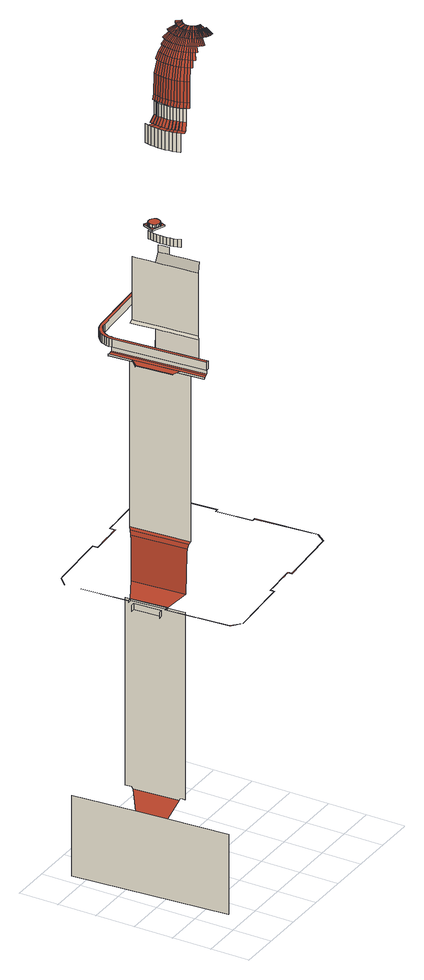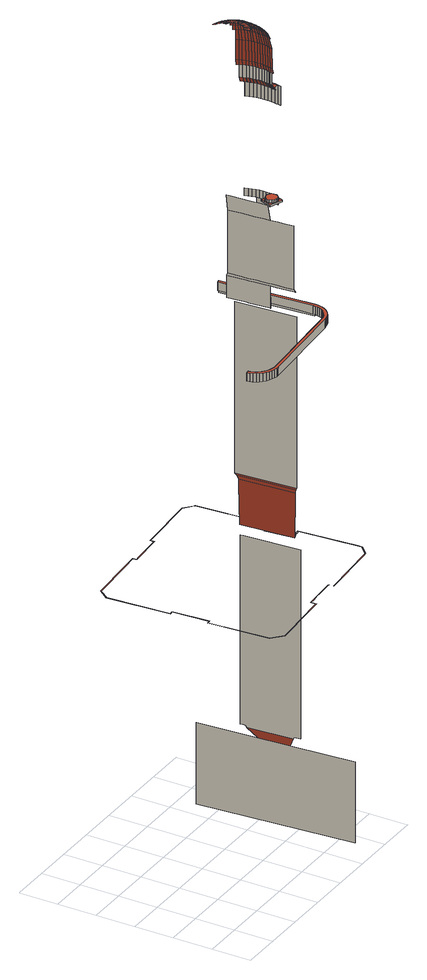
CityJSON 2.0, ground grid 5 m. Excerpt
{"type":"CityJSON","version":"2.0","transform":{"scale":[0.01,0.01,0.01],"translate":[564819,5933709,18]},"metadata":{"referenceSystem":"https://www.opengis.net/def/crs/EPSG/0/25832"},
"CityObjects":{
"building1":{"type":"Building","attributes":{"Grundfläche 2D":"3244.590595","Grundhöhe NN":"18.526"},"children":["building1-1","building1-2","building1-3","building1-4"],"geometry":[{"type":"MultiSurface","lod":"3","boundaries":[[[0,1,2,3]],[[1,4,5,2]],[[5,4,6,7,8,9]],[[10,11,12,13,14,15]],[[16,17,18,19]],[[20,16,19,21]],[[22,23,24,25]],[[10,15,26,27]],[[28,29,30,31]],[[32,33,34,35,36,37,27,26,38,39]],[[29,28,40,41]],[[29,42,43,30]],[[29,41,42]],[[44,45,46,47,48]],[[40,49,48,47,46,50,51,41]],[[52,53,54,55]],[[56,57,58,59]],[[22,60,58,57,61,23]],[[45,44,55,54]],[[56,59,62,63]],[[63,62,64,65]],[[66,67,68,69,70,71,72,73,74,75,76,77,78,79,80]],[[81,82,83,84,85,86,87,88,89,90,91,92]],[[93,94,95,96]],[[94,97,98,95]],[[99,93,96,100]],[[101,99,100,102]],[[97,103,104,98]],[[103,105,106,104]],[[105,107,108,106]],[[72,71,109,110,111,74,73]],[[107,112,113,108]],[[114,115,116,117]],[[118,119,115,114]],[[120,94,93,99,101,121,122,123,124,125]],[[112,126,127,113]],[[128,129,119,118]],[[130,131,129,128]],[[132,97,94,120,133]],[[134,103,97,132,135]],[[78,77,76,75,136,137,138,139,140,141,142,143,144,145,146,147,148,80,79]],[[149,150,151,152,90,89,88,87,86,85,84,148,147,146,145,144,143,142,141,140,153]],[[154,131,130,155]],[[156,91,90]],[[126,157,158,127]],[[159,105,103,134,160]],[[161,162,154,155]],[[163,112,107,105,159,164,165,166]],[[158,157,167,168,169,170]],[[171,162,161,172]],[[125,173,120]],[[133,174,132]],[[135,175,134]],[[176,177,171,172]],[[157,126,112,163,178,179,180,181]],[[168,182,183,169]],[[160,184,159]],[[124,123,122,185,186]],[[125,124,186,173]],[[133,120,173,174]],[[164,159,184,187,165]],[[135,132,174,175]],[[160,134,175,184]],[[188,177,176,189]],[[168,167,157,181,190,191]],[[163,166,165,187,192]],[[173,186,193,194]],[[174,173,194,195]],[[186,185,196,193]],[[178,163,192,197,179]],[[175,174,195,198]],[[184,175,198,199]],[[200,201,188,189,202,203]],[[204,187,184,199]],[[205,206,207,208]],[[206,209,210,207]],[[181,211,190]],[[212,205,208,213]],[[209,214,215,210]],[[216,192,187,204]],[[181,180,179,197,211]],[[217,212,213,218]],[[214,219,220,215]],[[221,222,206,205]],[[222,223,209,206]],[[223,224,214,209]],[[219,225,226,220]],[[221,205,212,227]],[[228,227,212,217]],[[224,229,219,214]],[[190,211,230,191]],[[197,192,216,231]],[[225,232,233,226]],[[229,234,225,219]],[[211,197,231,235]],[[232,236,237,233]],[[238,239,222,221]],[[239,240,223,222]],[[241,232,225,234]],[[242,238,221,227]],[[191,230,243]],[[244,245,246]],[[191,243,247]],[[248,242,227,228]],[[191,247,249]],[[250,230,211,235]],[[244,251,191,252,253,245]],[[241,254,236,232]],[[191,249,255,252]],[[256,224,223,240]],[[257,258,234,229]],[[259,260,237,236]],[[243,230,250,261]],[[257,229,224,256]],[[247,243,261,262]],[[249,247,262,263]],[[263,264,265,252,255,249]],[[258,266,241,234]],[[254,267,259,236]],[[259,268,269,260]],[[245,253,252,265,270,271]],[[266,272,254,241]],[[267,273,268,259]],[[274,275,239,238]],[[276,274,238,242]],[[277,278,256,240]],[[272,279,267,254]],[[268,280,281,269]],[[282,276,242,248]],[[278,283,257,256]],[[277,240,239,275]],[[284,282,248,285]],[[283,286,258,257]],[[273,287,280,268]],[[279,288,273,267]],[[286,289,266,258]],[[280,290,291,281]],[[289,292,272,266]],[[287,293,290,280]],[[288,294,287,273]],[[292,295,279,272]],[[277,296,297,278]],[[294,298,293,287]],[[295,299,288,279]],[[275,274,300,301]],[[277,275,301,296]],[[274,276,302,300]],[[276,282,303,302]],[[304,305,306,284]],[[283,278,297,307]],[[282,284,306,303]],[[286,283,307,308]],[[289,286,308,309]],[[310,294,288,299]],[[292,289,309,311]],[[312,298,294,310]],[[295,292,311,313]],[[314,315,301,300]],[[315,316,296,301]],[[317,314,300,302]],[[316,318,297,296]],[[319,317,302,303]],[[318,320,307,297]],[[312,321,322,298]],[[323,319,303,306]],[[299,295,313,324]],[[320,325,308,307]],[[326,323,306,305]],[[325,327,309,308]],[[328,326,305,329]],[[310,299,324,330]],[[327,331,311,309]],[[310,330,332,312]],[[333,313,311,331]],[[333,334,324,313]],[[321,312,332,335]],[[334,336,330,324]],[[314,337,338,315]],[[317,339,337,314]],[[336,340,332,330]],[[316,315,338,341]],[[318,316,341,342]],[[317,319,343,339]],[[320,318,342,344]],[[319,323,345,343]],[[340,346,335,332]],[[325,320,344,347]],[[323,326,348,345]],[[327,325,347,349]],[[331,350,351,333]],[[326,328,352,348]],[[331,327,349,350]],[[328,353,354,352]],[[355,356,335,346]],[[353,357,358,354]],[[334,333,351,359]],[[357,360,361,358]],[[336,334,359,362]],[[360,363,364,361]],[[340,336,362,365]],[[346,340,365,366]],[[338,367,368,369,370,341]],[[341,370,369,371,372,342]],[[373,368,367,338,337,374]],[[355,346,366,375]],[[376,377,378,339,343,379]],[[371,380,381,382,344,342,372]],[[373,374,337,339,378,377]],[[383,384,385,345,348,386]],[[387,388,350,349,389]],[[376,379,343,345,385,384]],[[390,383,386,348,352,391]],[[352,354,392,393,390,391]],[[394,355,375,395]],[[380,396,397,398,347,344,382,381]],[[399,393,392,354,358,400]],[[396,401,387,389,349,347,398,397]],[[402,351,350,388,403]],[[359,351,402,403,404,405]],[[397,396,397,398]],[[406,394,395,407]],[[358,361,408,409,410,399,400]],[[362,359,405,404,411,412]],[[413,366,365,414]],[[362,412,411,415,414,365]],[[361,364,416,417,418,410,409,408]],[[419,420,371,369]],[[371,420,380]],[[421,422,418,417,416,364,423,424]],[[387,401,396,425,388]],[[426,427,428,375,366,413,414]],[[424,423,429,430,431,432,422,421]],[[429,433,434,435,432,431,430]],[[377,436,437,438,439,373]],[[440,441,442,435,434,433]],[[395,375,428,427,443,444]],[[414,415,426]],[[420,419,369,368,373,439,438,445,446,447]],[[448,449,403,449]],[[407,395,444,443,450,451]],[[452,453,454,455,384,383,390]],[[437,436,377,376,384,455,454,456]],[[457,458,459,442,441,440]],[[460,461,380]],[[462,404,403,449,463]],[[448,449,403,388,425,464]],[[380,420,447,460]],[[465,466,452,390,393,399]],[[404,462,463,467,468]],[[469,470,471,407,451,450]],[[472,418,422]],[[473,474,464,425,396,380,461,460]],[[475,459,458,457,476,477]],[[404,468,467,478,479,480,481,426,415,411]],[[469,482,483,484,485,471,470]],[[435,442,486]],[[476,487,488,489,475,477]],[[442,490,486]],[[463,449,448]],[[465,399,410,418,472,422,491,492,493,494]],[[495,496,491,422,432,435]],[[497,469,498,450]],[[499,500,490,442,459]],[[482,501,502,503,504,485,484,483]],[[450,498,469]],[[505,427,506,507]],[[506,427,426,481,480,508,507]],[[490,509,486]],[[510,511,489,488,487,512,513]],[[469,498,469,482]],[[459,475,499]],[[466,465,494,493,514,515]],[[469,497,450,443,427,505,507,516,517]],[[502,501,518,503]],[[495,435,486,509,519,496]],[[490,500,499,520,521,509]],[[501,522,518]],[[499,475,499,520]],[[522,523,518]],[[469,517,524,525,501,482]],[[526,527,523,522,501]],[[528,519,509,521]],[[521,520,521,528]],[[529,530,525,524,517]],[[531,532,527,526,501,525,533]],[[527,532,531,534]],[[533,525,530,535,536]],[[537,538,539,21,19,18,540,541,542,543,544,545,546,547,548,549,550,551,552,553,554,555,556,557,558,559,560,561,562,563,564,565,566,567,568,569,570,571,572,573,574,575,576,577,578],[579,580,581,582,583,584,585,586,587,588,589,590,591,592,593,594,595,596,597,598,599,600,601,602,603,604,25,24,605,606,607,608]],[[609,610,611,527,534,531,612,613]],[[609,613,614,615,616,617,618,619,620,610]],[[617,618,617,616]]],"semantics":{"surfaces":[{"type":"WallSurface"},{"type":"RoofSurface"}],"values":[0,0,0,0,0,0,1,1,0,0,1,0,1,1,0,0,1,1,1,1,0,0,0,0,0,0,0,0,0,0,0,0,0,0,1,0,0,0,1,1,0,0,0,0,0,1,0,1,0,0,1,1,1,0,1,0,1,1,1,1,1,1,1,0,1,1,0,0,0,1,0,0,0,0,1,1,1,1,1,0,1,1,1,1,1,1,1,1,1,1,1,0,1,1,0,1,1,1,1,1,1,1,1,1,1,0,1,1,1,1,1,1,0,1,0,0,0,1,1,1,0,1,1,1,1,1,1,1,1,1,1,1,1,1,1,1,1,1,1,1,1,1,1,1,1,1,1,1,1,1,1,1,1,1,1,1,1,1,1,1,1,1,1,1,1,1,1,1,1,1,1,1,1,1,1,1,1,1,1,1,1,1,1,1,1,1,1,1,1,1,1,1,1,1,1,1,1,1,1,1,1,1,1,1,1,1,1,1,1,1,1,1,1,1,1,1,1,1,1,1,1,1,1,1,1,1,1,1,1,1,1,1,1,1,1,1,1,1,1,1,1,1,1,1,1,1,1,1,1,1,1,1,1,1,1,1,1,1,1,1,1,1,1,1,1,1,1,1,1,1,1,1,1,1,1,1,1,1,1,1,1,1,1,1,1,1,1,1,1,1,1]}}]},
"building1-1":{"type":"BuildingInstallation","parents":["building1"],"geometry":[{"type":"MultiSurface","lod":"3","boundaries":[[[621,622,623,624,625,626,627,628,629,630,631,632,633,634,635,636,637,638,639,640,641,642,643]],[[644,645,646,625,624,623]],[[647,644,623,622]],[[648,649,650,635,634,633]],[[650,651,652,637,636,635]],[[646,653,626,625]],[[653,654,627,626]],[[654,655,628,627]],[[655,656,629,628]],[[656,657,658,631,630,629]],[[658,659,648,633,632,631]],[[652,660,638,637]],[[660,661,639,638]],[[661,662,663,641,640,639]],[[663,664,642,641]],[[664,665,643,642]],[[665,666,621,643]],[[666,647,622,621]]],"semantics":{"surfaces":[{"type":"RoofSurface"},{"type":"WallSurface"}],"values":[0,1,1,1,1,1,1,1,1,1,1,1,1,1,1,1,1,1]}}]},
"building1-2":{"type":"BuildingInstallation","parents":["building1"],"geometry":[{"type":"MultiSurface","lod":"3","boundaries":[[[667,668,669,670,671,672,673,674,675]],[[676,668,667,675,677,678]],[[676,679,680,670,669,668]],[[680,681,682,683,673,672,671,670]],[[683,684,674,673]],[[684,677,675,674]]],"semantics":{"surfaces":[{"type":"RoofSurface"},{"type":"WallSurface"}],"values":[0,1,1,1,1,1]}}]},
"building1-3":{"type":"BuildingInstallation","parents":["building1"],"geometry":[{"type":"MultiSurface","lod":"3","boundaries":[[[685,686,687,688,689,690]],[[687,691,692,693,694,688]],[[692,695,696,693]],[[695,697,698,696]],[[699,700,701,702]],[[700,703,704,701]],[[703,705,706,704]],[[705,707,708,706]],[[709,710,711,712]],[[710,685,690,711]],[[697,713,714,698]],[[713,715,716,714]],[[715,717,699,702,718,716]],[[707,719,720,708]],[[719,721,722,720]],[[721,723,724,722]],[[723,709,712,724]]],"semantics":{"surfaces":[{"type":"WallSurface"}],"values":[0,0,0,0,0,0,0,0,0,0,0,0,0,0,0,0,0]}}]},
"building1-4":{"type":"BuildingInstallation","parents":["building1"],"geometry":[{"type":"MultiSurface","lod":"3","boundaries":[[[725,726,727,728,729,730,731,732,733,734,735,736,737,738,739,740,741,742,743,744,745,746,747,748,749,750,751,752,753,754,755,756,757,758,759,760,761,762,763,764,765,766,767,768,769,770,771,772,773,774,775,776,777,778,779,780,781,782,783,784]],[[785,786,787,788,789,758,757,756,755,754]],[[789,790,759,758]],[[790,791,760,759]],[[791,792,761,760]],[[792,793,762,761]],[[793,794,763,762]],[[794,795,764,763]],[[795,796,765,764]],[[796,797,766,765]],[[797,798,767,766]],[[798,799,768,767]],[[799,800,769,768]],[[800,801,770,769]],[[801,802,771,770]],[[802,803,772,771]],[[803,804,773,772]],[[804,805,774,773]],[[805,806,775,774]],[[806,807,776,775]],[[807,808,777,776]],[[808,809,778,777]],[[809,810,779,778]],[[810,811,780,779]],[[811,53,781,780]],[[53,52,782,781]],[[52,812,813,814,815,726,725,784,783,782]],[[816,817,729,728,727,726,815,818]],[[730,729,817,819]],[[731,730,819,820]],[[820,821,732,731]],[[733,732,821,822]],[[822,823,734,733]],[[823,824,735,734]],[[824,825,736,735]],[[737,736,825,826]],[[738,737,826,827]],[[739,738,827,828]],[[828,829,740,739]],[[829,830,831,832,743,742,741,740]],[[832,833,744,743]],[[833,834,745,744]],[[746,745,834,835]],[[835,836,747,746]],[[836,837,748,747]],[[837,838,749,748]],[[838,839,750,749]],[[839,840,751,750]],[[752,751,840,841]],[[841,842,753,752]],[[842,785,754,753]]],"semantics":{"surfaces":[{"type":"RoofSurface"},{"type":"WallSurface"}],"values":[0,1,1,1,1,1,1,1,1,1,1,1,1,1,1,1,1,1,1,1,1,1,1,1,1,1,1,1,1,1,1,1,1,1,1,1,1,1,1,1,1,1,1,1,1,1,1,1,1,1,1]}}]}
},
"vertices":[
[119,1026,3851],[166,1030,3851],[166,1030,3772],[119,1026,3772],[141,1380,3851],[141,1380,3772],[135,1380,3851],[95,1377,3851],[95,1377,3772],[135,1380,3772],[199,1384,1105],[142,2192,1105],[142,2192,53],[281,214,53],[281,214,1105],[227,985,1105],[182,1444,3851],[214,984,3851],[214,984,3873],[182,1444,3873],[134,1441,3851],[134,1441,3873],[459,881,3958],[411,1565,3958],[191,1455,3873],[225,975,3873],[375,919,1296],[334,1500,1296],[338,985,6862],[306,1445,6862],[306,1445,6857],[338,985,6857],[381,843,1321],[381,843,3772],[378,875,3772],[328,1595,3772],[328,1595,1321],[333,1513,1321],[376,909,1321],[378,875,1321],[384,912,6899],[342,1512,6899],[281,1443,6862],[281,1443,6857],[456,619,6897],[372,1814,6897],[320,1813,6875],[321,1811,6875],[405,612,6875],[405,612,6899],[320,1813,6899],[321,1811,6899],[479,622,6950],[395,1815,6950],[395,1815,6902],[479,622,6902],[433,1591,4602],[419,1576,4548],[469,871,4548],[484,858,4602],[468,873,4484],[418,1575,4484],[504,841,4633],[450,1611,4633],[504,841,6857],[450,1611,6857],[591,782,8265],[589,813,8265],[577,983,8265],[570,1072,8265],[567,1124,8265],[564,1163,8265],[561,1211,8265],[558,1256,8265],[556,1302,8265],[583,1350,8098],[589,1258,8098],[596,1166,8098],[608,986,8098],[614,901,8098],[620,815,8098],[588,1040,6950],[598,900,6950],[605,798,6950],[605,798,7236],[598,900,7236],[588,1040,7236],[586,1073,7236],[580,1164,7236],[574,1257,7236],[568,1342,7236],[568,1342,6950],[586,1073,6950],[597,1031,9874],[584,1073,9874],[584,1073,9625],[597,1031,9625],[572,1118,9874],[572,1118,9625],[598,1029,9874],[598,1029,9625],[599,1027,9874],[599,1027,9625],[564,1163,9874],[564,1163,9625],[558,1209,9874],[558,1209,9625],[555,1255,9874],[555,1255,9625],[564,1163,8357],[558,1256,8357],[556,1302,8357],[556,1302,9874],[556,1302,9625],[624,1085,8458],[624,1085,8357],[637,1043,8357],[637,1043,8458],[613,1127,8458],[613,1127,8357],[659,1095,9859],[615,986,9874],[687,1017,9859],[681,1034,9859],[672,1055,9859],[660,1093,9859],[558,1348,9874],[558,1348,9625],[605,1170,8458],[605,1170,8357],[599,1213,8458],[599,1213,8357],[649,1135,9859],[650,1133,9859],[641,1175,9859],[642,1174,9859],[576,1439,8099],[570,1526,8099],[565,1608,8099],[562,1643,8099],[562,1643,7276],[565,1608,7276],[570,1526,7276],[576,1439,7276],[589,1258,7276],[596,1166,7276],[602,1074,7276],[608,986,7276],[620,815,7276],[546,1642,7236],[552,1566,7236],[558,1482,7236],[562,1426,7236],[545,1658,7236],[597,1257,8357],[597,1257,8458],[568,1344,6950],[564,1394,9874],[564,1394,9625],[636,1217,9859],[637,1215,9859],[597,1300,8458],[597,1300,8357],[634,1299,9859],[634,1256,9859],[634,1258,9859],[634,1259,9859],[571,1428,9874],[573,1439,9874],[573,1439,9625],[571,1428,9625],[600,1344,8357],[600,1344,8458],[714,1111,9943],[705,1147,9943],[697,1184,9943],[605,1387,8458],[605,1387,8357],[634,1301,9859],[637,1340,9859],[637,1342,9859],[642,1381,9859],[585,1484,9874],[585,1484,9625],[693,1222,9943],[739,1039,9943],[725,1075,9943],[691,1259,9943],[613,1430,8357],[613,1430,8458],[642,1383,9859],[650,1422,9859],[691,1297,9943],[725,1075,10116],[714,1111,10116],[705,1147,10116],[739,1039,10116],[693,1335,9943],[697,1184,10116],[693,1222,10116],[624,1472,8357],[621,1460,8357],[621,1460,8458],[624,1472,8458],[691,1259,10116],[750,1084,10182],[739,1118,10182],[728,1115,10116],[740,1080,10116],[730,1153,10182],[719,1150,10116],[698,1372,9943],[764,1050,10182],[753,1046,10116],[724,1188,10182],[712,1187,10116],[691,1297,10116],[779,1017,10182],[769,1012,10116],[719,1224,10182],[708,1223,10116],[761,1087,10450],[750,1121,10450],[741,1155,10450],[734,1190,10450],[717,1260,10182],[706,1260,10116],[774,1054,10450],[789,1022,10450],[730,1225,10450],[702,1395,9943],[693,1335,10116],[717,1296,10182],[706,1297,10116],[728,1261,10450],[698,1372,10116],[719,1332,10182],[708,1333,10116],[804,1103,10607],[794,1134,10607],[786,1165,10607],[728,1296,10450],[816,1072,10607],[703,1397,9943],[660,1462,9859],[714,1446,9943],[660,1463,9859],[704,1402,9943],[830,1043,10607],[704,1403,9943],[702,1395,10116],[650,1424,9859],[705,1409,9943],[705,1411,9943],[730,1331,10450],[705,1407,9943],[780,1197,10607],[776,1229,10607],[774,1262,10607],[724,1368,10182],[713,1370,10116],[703,1397,10116],[704,1402,10116],[704,1403,10116],[705,1407,10116],[705,1409,10116],[774,1294,10607],[735,1366,10450],[731,1404,10182],[720,1406,10116],[705,1411,10116],[714,1446,10116],[776,1327,10607],[741,1401,10450],[839,1115,10686],[830,1144,10686],[850,1087,10686],[822,1173,10686],[817,1203,10686],[780,1359,10607],[740,1438,10182],[729,1442,10116],[863,1060,10686],[813,1233,10686],[878,1034,10686],[845,1014,10607],[811,1263,10686],[750,1435,10450],[786,1391,10607],[811,1293,10686],[751,1473,10182],[740,1477,10116],[813,1323,10686],[761,1469,10450],[794,1423,10607],[817,1353,10686],[877,1185,10753],[871,1212,10753],[804,1454,10607],[823,1383,10686],[891,1134,10753],[883,1159,10753],[901,1109,10753],[912,1085,10753],[894,1008,10686],[940,1039,10753],[925,1062,10753],[868,1238,10753],[867,1265,10753],[867,1291,10753],[831,1412,10686],[868,1318,10753],[840,1441,10686],[872,1344,10753],[939,1151,10804],[931,1173,10804],[926,1196,10804],[947,1129,10804],[921,1219,10804],[957,1108,10804],[918,1243,10804],[851,1469,10686],[817,1484,10607],[969,1087,10804],[877,1371,10753],[917,1266,10804],[981,1067,10804],[917,1290,10804],[995,1048,10804],[955,1017,10753],[883,1396,10753],[918,1313,10804],[892,1422,10753],[921,1337,10804],[926,1360,10804],[902,1447,10753],[932,1382,10804],[1012,1177,10860],[1006,1195,10860],[1019,1160,10860],[939,1405,10804],[1002,1213,10860],[998,1231,10860],[1027,1143,10860],[996,1250,10860],[1036,1127,10860],[948,1427,10804],[995,1268,10860],[1046,1111,10860],[995,1287,10860],[996,1306,10860],[998,1324,10860],[1056,1096,10860],[1010,1030,10804],[1068,1081,10860],[958,1448,10804],[913,1471,10753],[1026,1013,10804],[1081,1068,10860],[1002,1342,10860],[1043,997,10804],[1095,1055,10860],[1006,1361,10860],[1061,982,10804],[1109,1043,10860],[1012,1378,10860],[1019,1396,10860],[1056,1209,10886],[1102,1223,10909],[1099,1235,10909],[1050,1224,10884],[1096,1247,10909],[1043,1238,10882],[1106,1211,10909],[1063,1196,10887],[1027,1412,10860],[1116,1188,10909],[1111,1200,10909],[1070,1182,10887],[1076,1168,10887],[1095,1259,10909],[1090,1259,10907],[1035,1254,10879],[1129,1167,10909],[1122,1178,10909],[1083,1155,10887],[1090,1141,10886],[1095,1284,10909],[1096,1296,10909],[1042,1286,10883],[1136,1157,10909],[1096,1127,10885],[1103,1112,10883],[1144,1147,10909],[969,1468,10804],[1036,1429,10860],[1095,1271,10909],[1091,1271,10908],[1036,1270,10880],[1152,1138,10909],[1110,1097,10880],[1095,1281,10909],[1052,1316,10887],[1097,1308,10909],[1099,1321,10909],[1057,1330,10888],[982,1488,10804],[1046,1444,10860],[1118,1081,10877],[1155,1123,10905],[1161,1130,10909],[1103,1332,10909],[1062,1344,10888],[1072,1372,10888],[1067,1358,10889],[1106,1344,10909],[1132,1072,10878],[1165,1115,10905],[1170,1122,10909],[1098,1243,10909],[1097,1247,10909],[1178,1111,10907],[1181,1115,10909],[1124,1032,10860],[1148,1067,10880],[1096,1284,10910],[1111,1356,10909],[1116,1367,10909],[1077,1387,10888],[1140,1022,10860],[1163,1061,10882],[1190,1106,10908],[1191,1108,10909],[1156,1013,10860],[1178,1056,10884],[1202,1102,10909],[1117,1202,10911],[1180,1229,10924],[1177,1236,10924],[1112,1213,10911],[1173,1005,10860],[1193,1051,10884],[1213,1097,10909],[1122,1378,10909],[1082,1401,10886],[1175,1244,10924],[1173,1251,10924],[1171,1258,10924],[1170,1289,10924],[1104,1307,10911],[1129,1388,10909],[1088,1416,10884],[1195,1203,10924],[1191,1209,10924],[1187,1216,10924],[1128,1181,10911],[1183,1222,10924],[1190,998,10860],[1207,1046,10885],[1224,1092,10909],[1170,1266,10924],[1168,1266,10924],[1104,1308,10911],[1171,1296,10924],[1170,1281,10924],[1204,1190,10924],[1200,1197,10924],[1173,1304,10924],[1108,1319,10911],[1136,1398,10909],[1093,1432,10882],[1057,1459,10860],[1212,1176,10923],[1170,1274,10924],[1170,1275,10924],[1236,1088,10909],[1208,992,10860],[1222,1041,10885],[1175,1311,10924],[1177,1318,10924],[1180,1326,10924],[1120,1353,10911],[1144,1408,10909],[1140,1411,10907],[1099,1448,10879],[1069,1474,10860],[1213,1098,10910],[1226,988,10860],[1237,1035,10884],[1248,1085,10909],[1214,1098,10910],[1223,1177,10924],[1217,1182,10924],[1211,1186,10924],[1208,1183,10923],[1228,1171,10924],[1229,1173,10924],[1132,1386,10910],[1135,1397,10909],[1236,1090,10910],[1225,1094,10910],[1153,1417,10909],[1150,1418,10908],[1112,1457,10881],[1082,1487,10860],[1124,1364,10911],[1123,1363,10911],[1187,1339,10924],[1183,1333,10924],[1243,1165,10924],[1260,1082,10909],[1252,1085,10909],[1244,984,10860],[1252,1030,10883],[1205,1192,10924],[1201,1196,10924],[1191,1346,10924],[1195,1352,10924],[1151,1418,10908],[1236,1169,10924],[1257,1160,10924],[1250,1163,10924],[1159,1423,10909],[1161,1425,10909],[1199,1358,10924],[1205,1364,10924],[1162,1424,10910],[1171,1433,10909],[1243,1166,10924],[1198,1355,10924],[1200,1358,10924],[1217,1373,10924],[1173,1429,10910],[1211,1368,10924],[1174,1430,10910],[1206,1363,10924],[1207,1364,10924],[180,2352,3873],[74,2245,3873],[78,2188,3873],[163,981,3873],[220,166,3873],[231,156,3873],[340,62,3873],[402,67,3873],[1058,116,3873],[1150,122,3873],[1151,155,3873],[1152,171,3873],[1230,176,3873],[1431,190,3873],[1491,191,3873],[1545,198,3873],[1586,201,3873],[1590,150,3873],[1801,165,3873],[1807,166,3873],[2406,208,3873],[2505,342,3873],[2449,1142,3873],[2406,1138,3873],[2373,1598,3873],[2414,1601,3873],[2390,1979,3873],[2362,2379,3873],[2226,2498,3873],[1646,2458,3873],[1640,2457,3873],[1429,2442,3873],[1433,2377,3873],[1382,2374,3873],[1279,2364,3873],[1215,2362,3873],[998,2347,3873],[997,2346,3873],[996,2357,3873],[992,2412,3873],[990,2412,3873],[241,2359,3873],[987,2335,3873],[999,2336,3873],[1000,2336,3873],[1444,2368,3873],[1440,2433,3873],[1607,2445,3873],[1647,2447,3873],[2223,2488,3873],[2352,2374,3873],[2406,1611,3873],[2362,1608,3873],[2396,1127,3873],[2439,1130,3873],[2494,345,3873],[2401,218,3873],[1806,176,3873],[1599,161,3873],[1596,212,3873],[1151,181,3873],[1150,181,3873],[1139,180,3873],[1142,129,3873],[1065,124,3873],[344,73,3873],[230,171,3873],[174,971,3873],[140,1451,3873],[85,2241,3873],[187,2345,3873],[990,2401,3873],[1195,1440,10911],[1192,1447,10909],[1181,1440,10909],[1223,1378,10924],[1230,1382,10924],[1236,1385,10924],[1243,1389,10924],[1250,1391,10924],[1227,1455,10911],[1225,1462,10909],[1214,1458,10909],[1202,1453,10909],
[804,1420,8517],[815,1446,8517],[816,1473,8517],[810,1489,8517],[806,1499,8517],[786,1520,8517],[761,1531,8517],[733,1532,8517],[707,1522,8517],[696,1511,8517],[687,1502,8517],[683,1494,8517],[676,1477,8517],[676,1471,8517],[675,1449,8517],[681,1433,8517],[685,1423,8517],[686,1422,8517],[704,1403,8517],[720,1396,8517],[730,1392,8517],[757,1391,8517],[783,1401,8517],[816,1473,8458],[810,1489,8458],[806,1499,8458],[815,1446,8458],[676,1477,8458],[676,1471,8458],[675,1449,8458],[681,1433,8458],[685,1423,8458],[786,1520,8458],[761,1531,8458],[733,1532,8458],[707,1522,8458],[696,1511,8458],[687,1502,8458],[683,1494,8458],[686,1422,8458],[704,1403,8458],[720,1396,8458],[730,1392,8458],[757,1391,8458],[783,1401,8458],[804,1420,8458],
[661,1405,8480],[798,1353,8480],[849,1489,8480],[856,1507,8480],[751,1547,8480],[698,1568,8480],[693,1570,8480],[634,1416,8480],[634,1415,8480],[798,1353,8458],[634,1415,8458],[661,1405,8458],[849,1489,8458],[856,1507,8458],[751,1547,8458],[698,1568,8458],[693,1570,8458],[634,1416,8458],
[704,1527,8458],[691,1516,8458],[681,1506,8458],[681,1506,8480],[691,1516,8480],[704,1527,8480],[680,1503,8458],[669,1479,8458],[669,1479,8480],[680,1503,8480],[668,1448,8458],[668,1448,8480],[679,1419,8458],[679,1419,8480],[728,1385,8458],[759,1384,8458],[759,1384,8480],[728,1385,8480],[787,1395,8458],[787,1395,8480],[809,1416,8458],[809,1416,8480],[822,1444,8458],[822,1444,8480],[762,1538,8458],[732,1538,8458],[732,1538,8480],[762,1538,8480],[681,1418,8458],[681,1418,8480],[700,1397,8458],[700,1397,8480],[717,1390,8458],[717,1390,8480],[822,1475,8458],[822,1475,8480],[811,1503,8458],[811,1503,8480],[791,1525,8458],[791,1525,8480],
[503,625,7056],[520,627,7056],[504,841,7056],[450,1611,7056],[436,1816,7056],[437,1848,7056],[441,1877,7056],[450,1907,7056],[463,1936,7056],[480,1962,7056],[501,1987,7056],[525,2008,7056],[552,2024,7056],[580,2037,7056],[608,2046,7056],[640,2051,7056],[845,2066,7056],[1618,2120,7056],[1824,2134,7056],[1851,2132,7056],[1881,2125,7056],[1911,2115,7056],[1941,2101,7056],[1969,2082,7056],[1994,2061,7056],[2016,2036,7056],[2034,2009,7056],[2048,1980,7056],[2059,1951,7056],[2065,1925,7056],[2081,1927,7056],[2090,1928,7056],[2096,1929,7056],[2106,1931,7056],[2099,1962,7056],[2086,1996,7056],[2070,2030,7056],[2048,2061,7056],[2023,2090,7056],[1994,2115,7056],[1961,2137,7056],[1927,2153,7056],[1892,2165,7056],[1856,2173,7056],[1824,2175,7056],[635,2092,7056],[599,2086,7056],[566,2076,7056],[532,2061,7056],[501,2041,7056],[472,2016,7056],[447,1987,7056],[426,1955,7056],[411,1921,7056],[401,1886,7056],[395,1851,7056],[395,1815,7056],[479,622,7056],[485,622,7056],[495,624,7056],[2065,1925,6950],[2081,1927,6950],[2090,1928,6950],[2096,1929,6950],[2106,1931,6950],[2099,1962,6950],[2086,1996,6950],[2070,2030,6950],[2048,2061,6950],[2023,2090,6950],[1994,2115,6950],[1961,2137,6950],[1927,2153,6950],[1892,2165,6950],[1856,2173,6950],[1824,2175,6950],[635,2092,6950],[599,2086,6950],[566,2076,6950],[532,2061,6950],[501,2041,6950],[472,2016,6950],[447,1987,6950],[426,1955,6950],[411,1921,6950],[401,1886,6950],[395,1851,6950],[485,622,6950],[495,624,6950],[503,625,6950],[520,627,6950],[450,1611,6950],[436,1816,6950],[504,841,6950],[437,1848,6950],[441,1877,6950],[450,1907,6950],[463,1936,6950],[480,1962,6950],[501,1987,6950],[525,2008,6950],[552,2024,6950],[580,2037,6950],[608,2046,6950],[640,2051,6950],[845,2066,6950],[1618,2120,6950],[1824,2134,6950],[1851,2132,6950],[1881,2125,6950],[1911,2115,6950],[1941,2101,6950],[1969,2082,6950],[1994,2061,6950],[2016,2036,6950],[2034,2009,6950],[2048,1980,6950],[2059,1951,6950]
]}
